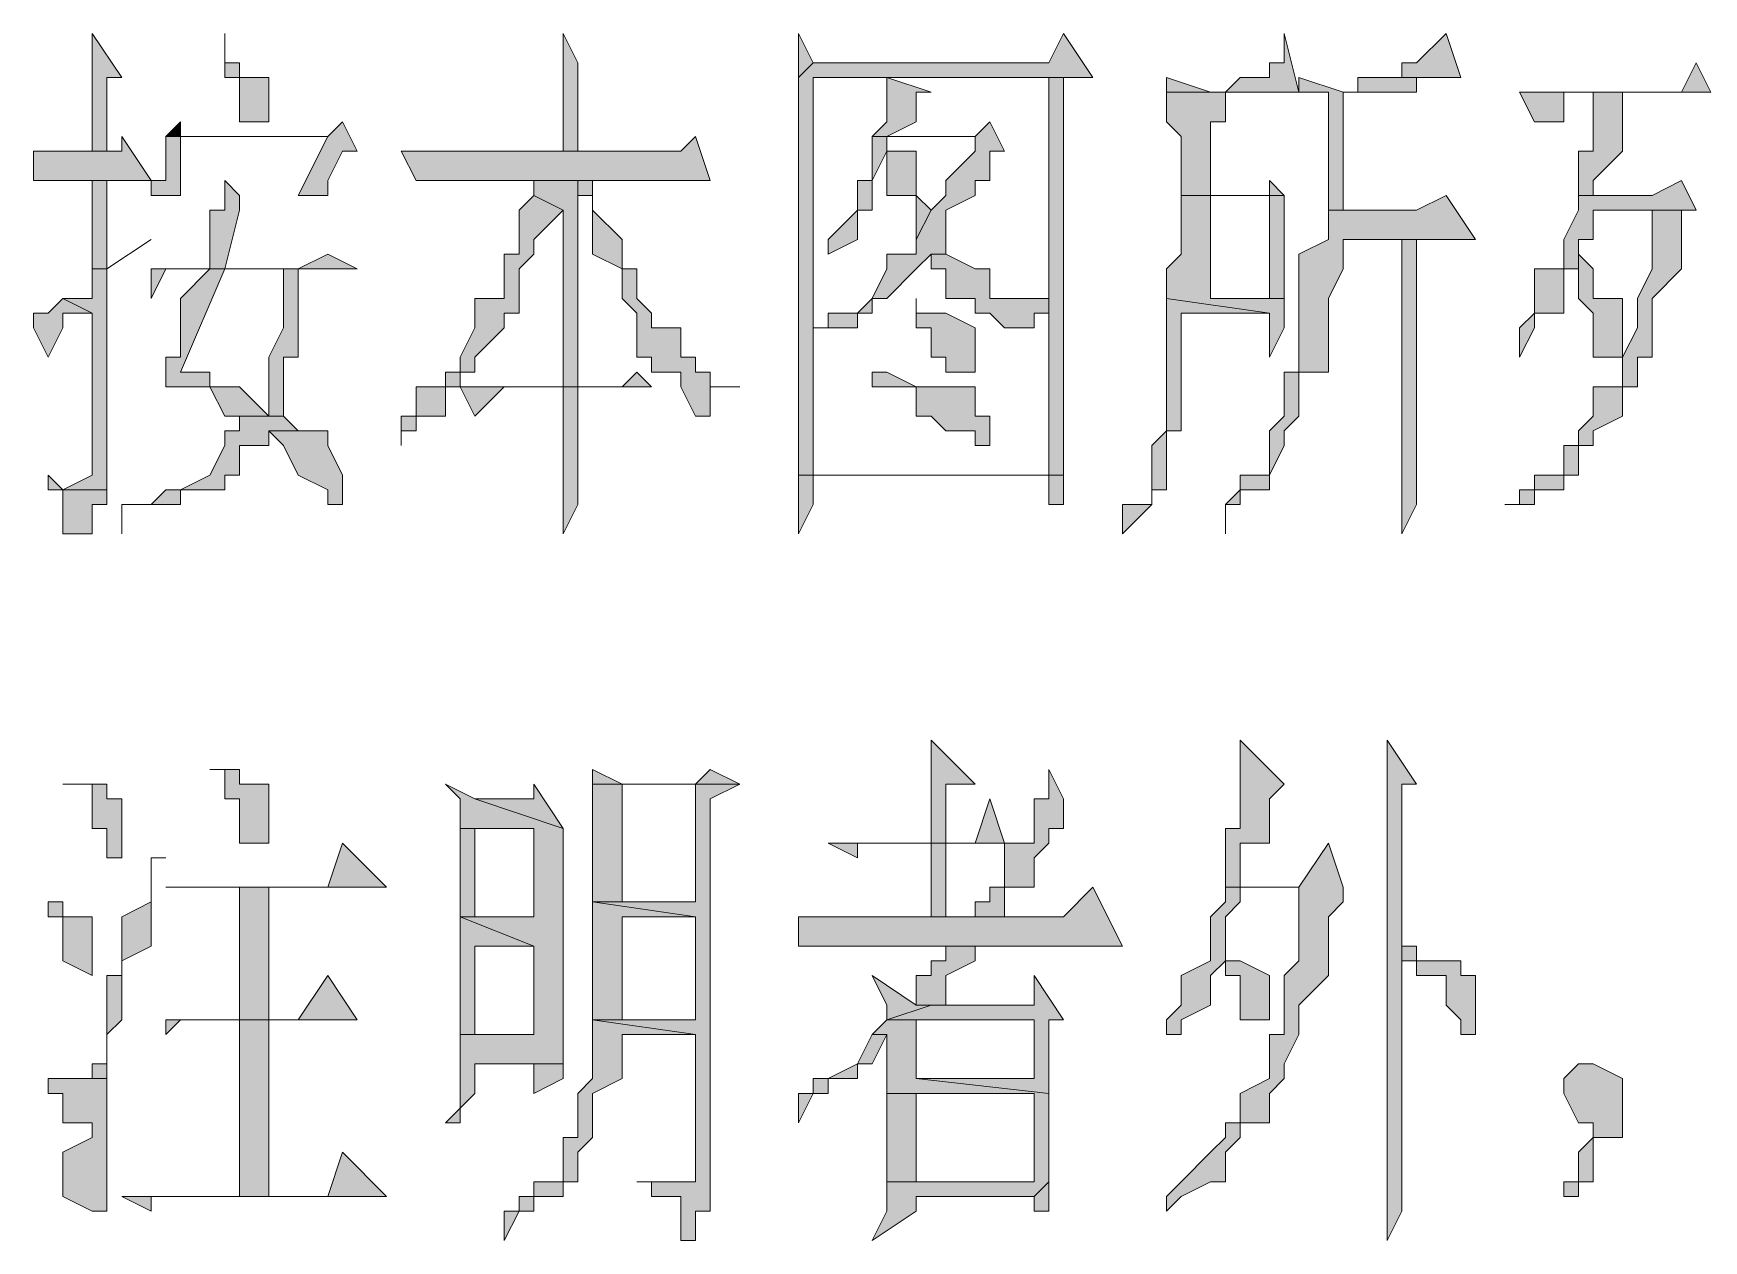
# Model space of a CAD drawing. Header units: millimetres. Extents: x 20 to 821, y 1 to 1134.
# Drawn here: x 587.52 to 607.95, y 607.1 to 621.86 of the extents above; entities that cross this region are included whole.
import ezdxf

# ---------------------------------------------------------------- set-up
doc = ezdxf.new("R2010")
doc.units = ezdxf.units.MM
doc.layers.add('1', color=7, linetype='Continuous')

msp = doc.modelspace()

# ---------------------------------------------------------------- hatches: boundary and pattern name
h = msp.add_hatch(color=0)
h.dxf.hatch_style = 2
h.paths.add_polyline_path([(588.24, 621.861732), (588.24, 620.421732), (588.42, 620.421732), (588.42, 621.321732), (588.6, 621.321732)])
h = msp.add_hatch(color=0)
h.dxf.hatch_style = 2
h.paths.add_polyline_path([(589.86, 621.861732), (589.86, 621.321732), (590.04, 621.321732), (590.04, 620.781732), (590.4, 620.781732), (590.4, 621.321732), (590.04, 621.321732), (590.04, 621.501732), (589.86, 621.501732)])
h = msp.add_hatch(color=0)
h.dxf.hatch_style = 2
h.paths.add_polyline_path([(594, 621.861732), (594, 620.421732), (594.18, 620.421732), (594.18, 621.501732)])
h = msp.add_hatch(color=0)
h.dxf.hatch_style = 2
h.paths.add_polyline_path([(596.88, 621.861732), (596.88, 621.321732), (597.06, 621.501732)])
h = msp.add_hatch(color=0)
h.dxf.hatch_style = 2
h.paths.add_polyline_path([(600.12, 621.861732), (599.94, 621.501732), (597.06, 621.501732), (596.88, 621.321732), (596.88, 616.461732), (597.06, 616.461732), (597.06, 618.261732), (597.24, 618.261732), (597.06, 618.261732), (597.06, 621.321732), (600.48, 621.321732)])
h = msp.add_hatch(color=0)
h.dxf.hatch_style = 2
h.paths.add_polyline_path([(602.82, 621.861732), (602.82, 621.501732), (602.64, 621.501732), (602.64, 621.321732), (602.28, 621.321732), (602.1, 621.141732), (601.38, 621.141732), (601.38, 620.781732), (601.56, 620.601732), (601.56, 619.881732), (601.92, 619.881732), (601.92, 620.781732), (602.1, 620.781732), (602.1, 621.141732), (602.28, 621.141732), (603, 621.141732)])
h = msp.add_hatch(color=0)
h.dxf.hatch_style = 2
h.paths.add_polyline_path([(604.8, 621.861732), (604.44, 621.501732), (604.26, 621.501732), (604.26, 621.321732), (604.08, 621.321732), (604.98, 621.321732)])
h = msp.add_hatch(color=0)
h.dxf.hatch_style = 2
h.paths.add_polyline_path([(607.86, 621.501732), (607.68, 621.141732), (605.7, 621.141732), (605.88, 620.781732), (606.24, 620.781732), (606.24, 621.141732), (608.04, 621.141732)])
h = msp.add_hatch(color=0)
h.dxf.hatch_style = 2
h.paths.add_polyline_path([(600.48, 621.321732), (599.94, 621.321732), (599.94, 616.461732), (596.88, 616.461732), (596.88, 616.281732), (596.88, 615.741732), (597.06, 616.101732), (597.06, 616.461732), (599.94, 616.461732), (600.12, 616.461732), (600.12, 616.821732), (600.12, 621.321732)])
h = msp.add_hatch(color=0)
h.dxf.hatch_style = 2
h.paths.add_polyline_path([(597.96, 621.321732), (597.96, 620.781732), (597.78, 620.601732), (597.96, 620.601732), (598.32, 620.781732), (598.32, 621.141732), (598.5, 621.141732)])
h = msp.add_hatch(color=0)
h.dxf.hatch_style = 2
h.paths.add_polyline_path([(601.38, 621.321732), (601.38, 621.141732), (601.92, 621.141732)])
h = msp.add_hatch(color=0)
h.dxf.hatch_style = 2
h.paths.add_polyline_path([(603, 621.321732), (603, 621.141732), (603.36, 621.141732), (603.36, 619.701732), (603.54, 619.701732), (603.54, 621.141732), (603.72, 621.141732), (603.54, 621.141732)])
h = msp.add_hatch(color=0)
h.dxf.hatch_style = 2
h.paths.add_polyline_path([(604.08, 621.321732), (603.72, 621.321732), (603.72, 621.141732), (603.54, 621.141732), (603.72, 621.141732), (604.44, 621.141732), (604.44, 621.321732), (604.98, 621.321732)])
h = msp.add_hatch(color=0)
h.dxf.hatch_style = 2
h.paths.add_polyline_path([(606.96, 621.141732), (606.6, 621.141732), (606.6, 620.781732), (606.6, 620.421732), (606.42, 620.421732), (606.42, 619.881732), (606.6, 619.881732), (606.6, 620.061732), (606.96, 620.421732)])
h = msp.add_hatch(color=0)
h.dxf.hatch_style = 2
h.paths.add_polyline_path([(591.3, 620.781732), (591.12, 620.601732), (589.14, 620.601732), (591.12, 620.601732), (590.76, 619.881732), (591.12, 619.881732), (591.12, 620.061732), (591.3, 620.421732), (591.48, 620.421732)])
h = msp.add_hatch(color=0)
h.dxf.hatch_style = 2
h.paths.add_polyline_path([(589.32, 620.781732), (589.14, 620.601732), (589.32, 620.601732)])
h = msp.add_hatch(color=0)
h.dxf.hatch_style = 2
h.paths.add_polyline_path([(599.22, 620.781732), (599.04, 620.601732), (597.78, 620.601732), (599.04, 620.601732), (599.04, 620.421732), (598.68, 620.061732), (598.68, 619.881732), (598.5, 619.701732), (598.32, 619.341732), (598.32, 619.161732), (597.96, 619.161732), (597.96, 618.981732), (597.78, 618.621732), (597.6, 618.441732), (597.24, 618.441732), (597.24, 618.261732), (597.06, 618.261732), (597.24, 618.261732), (597.6, 618.261732), (597.6, 618.441732), (597.78, 618.441732), (597.78, 618.621732), (597.96, 618.621732), (598.32, 618.981732), (598.5, 619.161732), (598.68, 619.161732), (598.68, 619.341732), (598.68, 619.701732), (599.04, 619.881732), (599.04, 620.061732), (599.22, 620.061732), (599.22, 620.421732), (599.4, 620.421732)])
h = msp.add_hatch(color=0)
h.dxf.hatch_style = 2
h.paths.add_polyline_path([(588.6, 620.601732), (588.6, 620.421732), (588.42, 620.421732), (587.52, 620.421732), (587.52, 620.061732), (588.96, 620.061732)])
h = msp.add_hatch(color=0)
h.dxf.hatch_style = 2
h.paths.add_polyline_path([(589.14, 620.601732), (589.14, 620.061732), (588.96, 620.061732), (588.96, 619.881732), (589.14, 619.881732), (589.32, 619.881732), (589.32, 620.061732), (589.32, 620.601732), (591.12, 620.601732)])
h = msp.add_hatch(color=0)
h.dxf.hatch_style = 2
h.paths.add_polyline_path([(595.62, 620.601732), (595.44, 620.421732), (592.02, 620.421732), (592.2, 620.061732), (595.8, 620.061732)])
h = msp.add_hatch(color=0)
h.dxf.hatch_style = 2
h.paths.add_polyline_path([(597.78, 620.601732), (597.78, 620.061732), (597.6, 620.061732), (597.6, 619.701732), (597.24, 619.341732), (597.24, 619.161732), (597.6, 619.341732), (597.6, 619.701732), (597.78, 619.701732), (597.78, 620.061732), (597.96, 620.421732), (597.96, 620.601732), (599.04, 620.601732)])
h = msp.add_hatch(color=0)
h.dxf.hatch_style = 2
h.paths.add_polyline_path([(597.96, 620.421732), (597.96, 619.881732), (598.32, 619.881732), (598.32, 619.341732), (598.5, 619.701732), (598.32, 619.881732), (598.32, 620.421732)])
h = msp.add_hatch(color=0)
h.dxf.hatch_style = 2
h.paths.add_polyline_path([(588.24, 618.981732), (588.42, 618.981732), (588.42, 620.061732), (588.24, 620.061732)])
h = msp.add_hatch(color=0)
h.dxf.hatch_style = 2
h.paths.add_polyline_path([(589.86, 620.061732), (589.86, 619.701732), (589.68, 619.701732), (589.68, 618.981732), (589.86, 618.981732), (590.04, 619.701732), (590.04, 619.881732)])
h = msp.add_hatch(color=0)
h.dxf.hatch_style = 2
h.paths.add_polyline_path([(594.18, 620.061732), (593.64, 620.061732), (593.64, 619.881732), (594, 619.701732), (594, 617.541732), (594.18, 617.541732)])
h = msp.add_hatch(color=0)
h.dxf.hatch_style = 2
h.paths.add_polyline_path([(594.36, 620.061732), (594.18, 620.061732), (594.18, 619.881732), (594.36, 619.881732), (594.36, 619.701732), (594.36, 619.161732), (594.72, 618.981732), (594.72, 618.621732), (594.9, 618.441732), (594.9, 617.901732), (595.08, 617.901732), (595.08, 617.721732), (595.44, 617.721732), (595.44, 617.541732), (595.62, 617.181732), (595.8, 617.181732), (595.8, 617.541732), (596.16, 617.541732), (595.8, 617.541732), (595.8, 617.721732), (595.62, 617.721732), (595.62, 617.901732), (595.44, 617.901732), (595.44, 618.261732), (595.08, 618.261732), (595.08, 618.441732), (594.9, 618.621732), (594.9, 618.981732), (594.72, 618.981732), (594.72, 619.341732), (594.36, 619.701732)])
h = msp.add_hatch(color=0)
h.dxf.hatch_style = 2
h.paths.add_polyline_path([(602.64, 620.061732), (602.64, 619.881732), (601.92, 619.881732), (601.56, 619.881732), (601.56, 619.701732), (601.56, 619.161732), (601.38, 618.981732), (601.38, 618.621732), (602.64, 618.441732), (602.64, 617.901732), (602.82, 618.261732), (602.82, 618.621732), (601.92, 618.621732), (601.92, 619.881732), (602.64, 619.881732), (602.82, 619.881732)])
h = msp.add_hatch(color=0)
h.dxf.hatch_style = 2
h.paths.add_polyline_path([(607.68, 620.061732), (607.32, 619.881732), (606.42, 619.881732), (606.42, 619.701732), (606.24, 619.341732), (606.24, 618.981732), (605.88, 618.981732), (605.88, 618.441732), (605.7, 618.261732), (605.7, 617.901732), (605.88, 618.261732), (605.88, 618.441732), (606.24, 618.441732), (606.24, 618.981732), (606.42, 618.981732), (606.42, 619.341732), (606.6, 619.341732), (606.6, 619.701732), (607.32, 619.701732), (607.86, 619.701732)])
h = msp.add_hatch(color=0)
h.dxf.hatch_style = 2
h.paths.add_polyline_path([(593.64, 619.881732), (593.46, 619.701732), (593.46, 619.161732), (593.28, 619.161732), (593.28, 618.621732), (592.92, 618.621732), (592.92, 618.261732), (592.74, 617.901732), (592.74, 617.721732), (592.56, 617.721732), (592.56, 617.541732), (592.2, 617.541732), (592.2, 617.181732), (592.02, 617.181732), (592.02, 617.001732), (592.02, 616.821732), (592.02, 617.001732), (592.2, 617.001732), (592.2, 617.181732), (592.56, 617.181732), (592.56, 617.541732), (592.74, 617.541732), (592.74, 617.721732), (592.92, 617.721732), (592.92, 617.901732), (593.28, 618.261732), (593.28, 618.441732), (593.46, 618.441732), (593.46, 618.981732), (593.64, 619.161732), (593.64, 619.341732), (594, 619.701732)])
h = msp.add_hatch(color=0)
h.dxf.hatch_style = 2
h.paths.add_polyline_path([(602.82, 619.881732), (602.64, 619.881732), (602.64, 618.621732), (601.92, 618.621732), (602.82, 618.621732)])
h = msp.add_hatch(color=0)
h.dxf.hatch_style = 2
h.paths.add_polyline_path([(604.8, 619.881732), (604.44, 619.701732), (603.36, 619.701732), (603.36, 619.341732), (603, 619.161732), (603, 617.721732), (602.82, 617.721732), (602.82, 617.181732), (602.64, 617.001732), (602.64, 616.821732), (602.64, 616.461732), (602.28, 616.461732), (602.28, 616.281732), (602.1, 616.101732), (602.1, 615.741732), (602.1, 616.101732), (602.28, 616.101732), (602.28, 616.281732), (602.64, 616.281732), (602.64, 616.461732), (602.82, 616.821732), (602.82, 617.001732), (603, 617.181732), (603, 617.721732), (603.36, 617.721732), (603.36, 618.621732), (603.54, 618.981732), (603.54, 619.341732), (604.26, 619.341732), (605.16, 619.341732)])
h = msp.add_hatch(color=0)
h.dxf.hatch_style = 2
h.paths.add_polyline_path([(607.86, 619.701732), (607.32, 619.701732), (607.32, 619.341732), (607.32, 618.981732), (607.14, 618.621732), (607.14, 618.261732), (606.96, 617.901732), (606.96, 617.541732), (606.6, 617.541732), (606.6, 617.181732), (606.42, 617.001732), (606.42, 616.821732), (606.24, 616.821732), (606.24, 616.461732), (605.88, 616.461732), (605.88, 616.281732), (605.7, 616.281732), (605.7, 616.101732), (605.52, 616.101732), (605.7, 616.101732), (605.88, 616.101732), (605.88, 616.281732), (606.24, 616.281732), (606.24, 616.461732), (606.42, 616.461732), (606.42, 616.821732), (606.6, 616.821732), (606.6, 617.001732), (606.96, 617.181732), (606.96, 617.541732), (607.14, 617.541732), (607.14, 617.901732), (607.32, 617.901732), (607.32, 618.621732), (607.68, 618.981732), (607.68, 619.701732)])
h = msp.add_hatch(color=0)
h.dxf.hatch_style = 2
h.paths.add_polyline_path([(588.96, 619.341732), (588.42, 618.981732), (588.24, 618.981732), (588.24, 618.621732), (587.88, 618.621732), (588.24, 618.441732), (588.24, 616.461732), (587.88, 616.281732), (588.42, 616.281732), (588.42, 616.461732), (588.42, 618.981732)])
h = msp.add_hatch(color=0)
h.dxf.hatch_style = 2
h.paths.add_polyline_path([(604.44, 619.341732), (604.26, 619.341732), (604.26, 617.181732), (604.26, 615.741732), (604.44, 616.101732)])
h = msp.add_hatch(color=0)
h.dxf.hatch_style = 2
h.paths.add_polyline_path([(591.12, 619.161732), (590.76, 618.981732), (588.96, 618.981732), (588.96, 618.621732), (589.14, 618.981732), (591.48, 618.981732)])
h = msp.add_hatch(color=0)
h.dxf.hatch_style = 2
h.paths.add_polyline_path([(598.68, 619.161732), (598.5, 619.161732), (598.5, 618.981732), (598.68, 618.981732), (598.68, 618.621732), (599.04, 618.621732), (599.04, 618.441732), (599.22, 618.441732), (599.4, 618.261732), (599.76, 618.261732), (599.76, 618.441732), (599.94, 618.441732), (599.94, 618.621732), (599.4, 618.621732), (599.22, 618.621732), (599.22, 618.981732), (599.04, 618.981732)])
h = msp.add_hatch(color=0)
h.dxf.hatch_style = 2
h.paths.add_polyline_path([(606.42, 619.161732), (606.42, 618.621732), (606.6, 618.441732), (606.6, 617.901732), (606.96, 617.901732), (606.96, 618.621732), (606.6, 618.621732), (606.6, 618.981732)])
h = msp.add_hatch(color=0)
h.dxf.hatch_style = 2
h.paths.add_polyline_path([(590.76, 618.981732), (590.58, 618.981732), (590.58, 618.621732), (590.58, 618.261732), (590.4, 617.901732), (590.4, 617.181732), (589.86, 617.181732), (590.04, 617.181732), (590.04, 617.001732), (589.86, 617.001732), (589.86, 616.821732), (589.68, 616.461732), (589.32, 616.281732), (589.14, 616.281732), (588.96, 616.101732), (588.6, 616.101732), (588.6, 615.741732), (588.6, 616.101732), (588.96, 616.101732), (589.32, 616.101732), (589.32, 616.281732), (589.86, 616.281732), (589.86, 616.461732), (590.04, 616.461732), (590.04, 616.821732), (590.4, 616.821732), (590.4, 617.001732), (590.76, 617.001732), (590.58, 617.181732), (590.4, 617.181732), (590.58, 617.181732), (590.58, 617.901732), (590.76, 617.901732)])
h = msp.add_hatch(color=0)
h.dxf.hatch_style = 2
h.paths.add_polyline_path([(589.86, 618.981732), (589.68, 618.981732), (589.32, 618.621732), (589.32, 617.901732), (589.14, 617.901732), (589.14, 617.541732), (589.32, 617.541732), (589.68, 617.541732), (589.86, 617.181732), (590.4, 617.181732), (590.04, 617.541732), (589.86, 617.541732), (589.68, 617.541732), (589.68, 617.721732), (589.32, 617.721732)])
h = msp.add_hatch(color=0)
h.dxf.hatch_style = 2
h.paths.add_polyline_path([(587.88, 618.621732), (587.7, 618.441732), (587.52, 618.441732), (587.52, 618.261732), (587.7, 617.901732), (587.88, 618.261732), (587.88, 618.441732), (588.24, 618.441732)])
h = msp.add_hatch(color=0)
h.dxf.hatch_style = 2
h.paths.add_polyline_path([(598.32, 618.621732), (598.32, 618.261732), (598.5, 618.261732), (598.5, 617.901732), (598.68, 617.901732), (598.68, 617.721732), (599.04, 617.721732), (599.04, 618.261732), (598.68, 618.441732), (598.32, 618.441732)])
h = msp.add_hatch(color=0)
h.dxf.hatch_style = 2
h.paths.add_polyline_path([(601.38, 618.621732), (601.38, 617.001732), (601.2, 616.821732), (601.2, 616.101732), (600.84, 616.101732), (600.84, 615.741732), (601.2, 616.101732), (601.2, 616.281732), (601.38, 616.281732), (601.38, 616.461732), (601.38, 617.001732), (601.56, 617.001732), (601.56, 618.441732), (602.64, 618.441732)])
h = msp.add_hatch(color=0)
h.dxf.hatch_style = 2
h.paths.add_polyline_path([(594.9, 617.721732), (594.72, 617.541732), (592.74, 617.541732), (592.92, 617.181732), (593.28, 617.541732), (595.08, 617.541732)])
h = msp.add_hatch(color=0)
h.dxf.hatch_style = 2
h.paths.add_polyline_path([(597.78, 617.721732), (597.78, 617.541732), (597.96, 617.541732), (598.32, 617.541732), (598.32, 617.181732), (598.5, 617.181732), (598.68, 617.001732), (599.04, 617.001732), (599.04, 616.821732), (599.22, 616.821732), (599.22, 617.001732), (599.22, 617.181732), (599.04, 617.181732), (599.04, 617.541732), (598.68, 617.541732), (598.32, 617.541732), (597.96, 617.721732)])
h = msp.add_hatch(color=0)
h.dxf.hatch_style = 2
h.paths.add_polyline_path([(594.18, 617.541732), (594, 617.541732), (594, 617.181732), (594, 615.741732), (594.18, 616.101732)])
h = msp.add_hatch(color=0)
h.dxf.hatch_style = 2
h.paths.add_polyline_path([(590.76, 617.001732), (590.4, 617.001732), (590.58, 616.821732), (590.76, 616.461732), (591.12, 616.281732), (591.12, 616.101732), (591.3, 616.101732), (591.3, 616.461732), (591.12, 616.821732), (591.12, 617.001732)])
h = msp.add_hatch(color=0)
h.dxf.hatch_style = 2
h.paths.add_polyline_path([(587.7, 616.461732), (587.7, 616.281732), (587.88, 616.281732), (587.88, 615.741732), (588.24, 615.741732), (588.24, 616.101732), (588.42, 616.101732), (588.42, 616.281732), (587.88, 616.281732)])
h = msp.add_hatch(color=0)
h.dxf.hatch_style = 2
h.paths.add_polyline_path([(600.12, 616.461732), (599.94, 616.461732), (599.94, 616.101732), (600.12, 616.101732), (600.12, 616.281732)])
h = msp.add_hatch(color=0)
h.dxf.hatch_style = 2
h.paths.add_polyline_path([(598.5, 613.221732), (598.5, 611.961732), (598.68, 611.961732), (598.68, 612.681732), (599.04, 612.681732)])
h = msp.add_hatch(color=0)
h.dxf.hatch_style = 2
h.paths.add_polyline_path([(602.28, 613.221732), (602.28, 612.141732), (602.1, 612.141732), (602.1, 611.421732), (602.28, 611.421732), (602.28, 611.961732), (602.64, 611.961732), (602.64, 612.501732), (602.82, 612.681732)])
h = msp.add_hatch(color=0)
h.dxf.hatch_style = 2
h.paths.add_polyline_path([(604.08, 613.221732), (604.08, 607.101732), (604.26, 607.461732), (604.26, 608.361732), (604.26, 610.701732), (604.44, 610.701732), (604.26, 610.701732), (604.26, 612.681732), (604.44, 612.681732)])
h = msp.add_hatch(color=0)
h.dxf.hatch_style = 2
h.paths.add_polyline_path([(589.68, 612.861732), (589.86, 612.861732), (589.86, 612.681732), (589.86, 612.501732), (590.04, 612.501732), (590.04, 611.961732), (590.4, 611.961732), (590.4, 612.681732), (590.04, 612.681732), (590.04, 612.861732), (589.86, 612.861732)])
h = msp.add_hatch(color=0)
h.dxf.hatch_style = 2
h.paths.add_polyline_path([(594.36, 612.861732), (594.36, 612.681732), (594.72, 612.681732)])
h = msp.add_hatch(color=0)
h.dxf.hatch_style = 2
h.paths.add_polyline_path([(595.8, 612.861732), (595.62, 612.681732), (594.36, 612.681732), (594.36, 612.501732), (594.36, 611.241732), (594.72, 611.241732), (594.72, 612.681732), (595.62, 612.681732), (596.16, 612.681732)])
h = msp.add_hatch(color=0)
h.dxf.hatch_style = 2
h.paths.add_polyline_path([(599.94, 612.861732), (599.94, 612.501732), (599.76, 612.501732), (599.76, 611.961732), (599.4, 611.961732), (599.4, 611.421732), (599.22, 611.421732), (599.22, 611.241732), (599.04, 611.241732), (599.04, 611.061732), (598.68, 611.061732), (598.5, 611.061732), (599.22, 611.061732), (599.4, 611.061732), (599.4, 611.241732), (599.4, 611.421732), (599.76, 611.421732), (599.76, 611.781732), (599.94, 611.961732), (599.94, 612.141732), (600.12, 612.141732), (600.12, 612.501732)])
h = msp.add_hatch(color=0)
h.dxf.hatch_style = 2
h.paths.add_polyline_path([(588.24, 612.681732), (587.88, 612.681732), (588.24, 612.681732), (588.24, 612.141732), (588.42, 612.141732), (588.42, 611.781732), (588.6, 611.781732), (588.6, 612.501732), (588.42, 612.501732), (588.42, 612.681732)])
h = msp.add_hatch(color=0)
h.dxf.hatch_style = 2
h.paths.add_polyline_path([(592.56, 612.681732), (592.74, 612.501732), (592.74, 612.141732), (593.64, 612.141732), (593.64, 611.061732), (592.92, 611.061732), (592.74, 611.061732), (593.64, 610.701732), (593.64, 609.621732), (592.92, 609.621732), (592.74, 609.621732), (592.74, 609.261732), (592.74, 608.541732), (592.56, 608.541732), (592.92, 608.901732), (592.92, 609.261732), (593.64, 609.261732), (594, 609.261732), (594, 609.621732), (594, 609.981732), (594, 612.141732), (592.92, 612.501732)])
h = msp.add_hatch(color=0)
h.dxf.hatch_style = 2
h.paths.add_polyline_path([(593.64, 612.681732), (593.64, 612.501732), (592.92, 612.501732), (594, 612.141732)])
h = msp.add_hatch(color=0)
h.dxf.hatch_style = 2
h.paths.add_polyline_path([(596.16, 612.681732), (595.62, 612.681732), (595.62, 611.241732), (594.36, 611.241732), (595.62, 611.061732), (595.62, 609.801732), (594.72, 609.801732), (594.36, 609.801732), (595.62, 609.621732), (595.62, 607.821732), (595.44, 607.821732), (594.9, 607.821732), (595.08, 607.821732), (595.08, 607.641732), (595.44, 607.641732), (595.44, 607.101732), (595.62, 607.101732), (595.62, 607.461732), (595.8, 607.461732), (595.8, 607.641732), (595.8, 612.501732)])
h = msp.add_hatch(color=0)
h.dxf.hatch_style = 2
h.paths.add_polyline_path([(599.22, 612.501732), (599.04, 611.961732), (597.24, 611.961732), (597.6, 611.781732), (597.6, 611.961732), (597.78, 611.961732), (599.4, 611.961732)])
h = msp.add_hatch(color=0)
h.dxf.hatch_style = 2
h.paths.add_polyline_path([(592.74, 612.141732), (592.74, 611.061732), (592.92, 611.061732), (592.92, 612.141732), (593.64, 612.141732)])
h = msp.add_hatch(color=0)
h.dxf.hatch_style = 2
h.paths.add_polyline_path([(591.3, 611.961732), (591.12, 611.421732), (589.14, 611.421732), (589.32, 611.421732), (591.84, 611.421732)])
h = msp.add_hatch(color=0)
h.dxf.hatch_style = 2
h.paths.add_polyline_path([(598.5, 611.061732), (598.68, 611.061732), (598.68, 611.961732), (598.5, 611.961732)])
h = msp.add_hatch(color=0)
h.dxf.hatch_style = 2
h.paths.add_polyline_path([(603.36, 611.961732), (603, 611.421732), (602.1, 611.421732), (603, 611.421732), (603, 610.521732), (602.82, 610.341732), (602.82, 609.621732), (602.64, 609.621732), (602.64, 609.081732), (602.28, 608.901732), (602.28, 608.541732), (602.1, 608.541732), (602.1, 608.361732), (601.92, 608.181732), (601.56, 607.821732), (601.38, 607.641732), (601.38, 607.461732), (601.56, 607.641732), (601.92, 607.821732), (602.1, 607.821732), (602.1, 608.181732), (602.28, 608.361732), (602.28, 608.541732), (602.64, 608.541732), (602.64, 608.901732), (602.82, 609.081732), (602.82, 609.261732), (603, 609.621732), (603, 609.981732), (603.36, 610.341732), (603.36, 611.061732), (603.54, 611.241732), (603.54, 611.421732)])
h = msp.add_hatch(color=0)
h.dxf.hatch_style = 2
h.paths.add_polyline_path([(588.96, 611.781732), (588.96, 611.241732), (588.6, 611.061732), (588.6, 610.341732), (588.42, 610.341732), (588.42, 609.261732), (588.24, 609.261732), (588.24, 609.081732), (587.88, 609.081732), (588.42, 609.081732), (588.42, 609.621732), (588.6, 609.801732), (588.6, 610.521732), (588.96, 610.701732), (588.96, 611.781732), (589.14, 611.781732)])
h = msp.add_hatch(color=0)
h.dxf.hatch_style = 2
h.paths.add_polyline_path([(590.04, 609.801732), (590.4, 609.801732), (590.4, 611.421732), (590.04, 611.421732)])
h = msp.add_hatch(color=0)
h.dxf.hatch_style = 2
h.paths.add_polyline_path([(600.48, 611.421732), (600.12, 611.061732), (596.88, 611.061732), (596.88, 610.701732), (600.84, 610.701732)])
h = msp.add_hatch(color=0)
h.dxf.hatch_style = 2
h.paths.add_polyline_path([(602.1, 611.421732), (602.1, 611.241732), (601.92, 611.061732), (601.92, 610.521732), (601.56, 610.341732), (601.56, 609.981732), (601.38, 609.801732), (601.38, 609.621732), (601.56, 609.621732), (601.56, 609.801732), (601.92, 609.981732), (601.92, 610.341732), (602.1, 610.521732), (602.1, 611.061732), (602.28, 611.241732), (602.28, 611.421732), (603, 611.421732)])
h = msp.add_hatch(color=0)
h.dxf.hatch_style = 2
h.paths.add_polyline_path([(587.7, 611.241732), (587.7, 611.061732), (587.88, 611.061732), (587.88, 610.521732), (588.24, 610.341732), (588.24, 611.061732), (587.88, 611.061732), (587.88, 611.241732)])
h = msp.add_hatch(color=0)
h.dxf.hatch_style = 2
h.paths.add_polyline_path([(592.74, 611.061732), (592.74, 609.621732), (592.92, 609.621732), (592.92, 610.701732), (593.64, 610.701732)])
h = msp.add_hatch(color=0)
h.dxf.hatch_style = 2
h.paths.add_polyline_path([(594.36, 611.241732), (594.36, 609.801732), (594.72, 609.801732), (594.72, 611.061732), (595.62, 611.061732)])
h = msp.add_hatch(color=0)
h.dxf.hatch_style = 2
h.paths.add_polyline_path([(599.22, 610.701732), (598.68, 610.701732), (598.68, 610.521732), (598.5, 610.521732), (598.5, 610.341732), (598.32, 610.341732), (598.32, 609.981732), (598.68, 609.981732), (598.68, 610.341732), (599.04, 610.521732), (599.04, 610.701732)])
h = msp.add_hatch(color=0)
h.dxf.hatch_style = 2
h.paths.add_polyline_path([(604.44, 610.701732), (604.26, 610.701732), (604.26, 610.521732), (604.44, 610.521732), (604.44, 610.341732), (604.8, 610.341732), (604.8, 609.981732), (604.98, 609.801732), (604.98, 609.621732), (605.16, 609.621732), (605.16, 610.341732), (604.98, 610.341732), (604.98, 610.521732), (604.44, 610.521732)])
h = msp.add_hatch(color=0)
h.dxf.hatch_style = 2
h.paths.add_polyline_path([(602.1, 610.521732), (602.1, 610.341732), (602.28, 610.341732), (602.28, 609.801732), (602.64, 609.801732), (602.64, 610.341732), (602.28, 610.521732)])
h = msp.add_hatch(color=0)
h.dxf.hatch_style = 2
h.paths.add_polyline_path([(591.12, 610.341732), (590.76, 609.801732), (589.14, 609.801732), (589.14, 609.621732), (589.32, 609.801732), (591.48, 609.801732)])
h = msp.add_hatch(color=0)
h.dxf.hatch_style = 2
h.paths.add_polyline_path([(597.78, 610.341732), (597.96, 609.981732), (597.96, 609.801732), (598.5, 609.981732), (598.32, 609.981732)])
h = msp.add_hatch(color=0)
h.dxf.hatch_style = 2
h.paths.add_polyline_path([(599.76, 610.341732), (599.76, 609.981732), (598.5, 609.981732), (597.96, 609.801732), (599.76, 609.801732), (599.76, 609.081732), (598.32, 609.081732), (599.94, 608.901732), (599.94, 609.801732), (600.12, 609.801732)])
h = msp.add_hatch(color=0)
h.dxf.hatch_style = 2
h.paths.add_polyline_path([(590.04, 607.641732), (590.4, 607.641732), (590.4, 609.801732), (590.04, 609.801732)])
h = msp.add_hatch(color=0)
h.dxf.hatch_style = 2
h.paths.add_polyline_path([(594.36, 609.801732), (594.36, 609.081732), (594.18, 608.901732), (594.18, 608.361732), (594, 608.361732), (594, 607.821732), (593.64, 607.821732), (593.64, 607.641732), (593.46, 607.641732), (593.46, 607.461732), (593.28, 607.461732), (593.28, 607.101732), (593.46, 607.461732), (593.64, 607.461732), (593.64, 607.641732), (594, 607.641732), (594, 607.821732), (594.18, 607.821732), (594.18, 608.181732), (594.36, 608.361732), (594.36, 608.901732), (594.72, 609.081732), (594.72, 609.621732), (595.62, 609.621732)])
h = msp.add_hatch(color=0)
h.dxf.hatch_style = 2
h.paths.add_polyline_path([(597.96, 609.801732), (597.78, 609.621732), (597.96, 609.621732), (597.96, 609.261732), (597.96, 608.901732), (599.76, 608.901732), (599.76, 607.821732), (598.32, 607.821732), (597.96, 607.821732), (597.96, 607.641732), (597.96, 607.461732), (597.78, 607.101732), (598.32, 607.461732), (598.32, 607.641732), (599.76, 607.641732), (599.94, 607.821732), (599.94, 608.181732), (599.94, 608.901732), (598.32, 609.081732), (598.32, 609.801732), (599.76, 609.801732)])
h = msp.add_hatch(color=0)
h.dxf.hatch_style = 2
h.paths.add_polyline_path([(597.78, 609.621732), (597.6, 609.261732), (597.24, 609.081732), (597.06, 609.081732), (597.06, 608.901732), (596.88, 608.901732), (596.88, 608.541732), (597.06, 608.901732), (597.24, 608.901732), (597.24, 609.081732), (597.6, 609.081732), (597.6, 609.261732), (597.78, 609.261732), (597.96, 609.621732)])
h = msp.add_hatch(color=0)
h.dxf.hatch_style = 2
h.paths.add_polyline_path([(594, 609.261732), (593.64, 609.261732), (593.64, 608.901732), (594, 609.081732)])
h = msp.add_hatch(color=0)
h.dxf.hatch_style = 2
h.paths.add_polyline_path([(606.42, 609.261732), (606.24, 609.081732), (606.24, 608.901732), (606.42, 608.541732), (606.6, 608.541732), (606.6, 608.361732), (606.42, 608.181732), (606.42, 607.821732), (606.24, 607.821732), (606.24, 607.641732), (606.42, 607.641732), (606.42, 607.821732), (606.6, 607.821732), (606.6, 608.361732), (606.96, 608.361732), (606.96, 609.081732), (606.6, 609.261732)])
h = msp.add_hatch(color=0)
h.dxf.hatch_style = 2
h.paths.add_polyline_path([(587.7, 609.081732), (587.7, 608.901732), (587.88, 608.901732), (587.88, 608.541732), (588.24, 608.541732), (588.24, 608.361732), (587.88, 608.181732), (587.88, 607.641732), (588.24, 607.461732), (588.42, 607.461732), (588.42, 607.641732), (588.42, 607.821732), (588.42, 608.181732), (588.42, 609.081732), (587.88, 609.081732)])
h = msp.add_hatch(color=0)
h.dxf.hatch_style = 2
h.paths.add_polyline_path([(597.96, 608.901732), (597.96, 607.821732), (598.32, 607.821732), (598.32, 608.901732), (599.76, 608.901732)])
h = msp.add_hatch(color=0)
h.dxf.hatch_style = 2
h.paths.add_polyline_path([(591.3, 608.181732), (591.12, 607.641732), (588.6, 607.641732), (588.96, 607.461732), (588.96, 607.641732), (589.14, 607.641732), (591.84, 607.641732)])
h = msp.add_hatch(color=0)
h.dxf.hatch_style = 2
h.paths.add_polyline_path([(594.9, 607.821732), (595.44, 607.821732), (595.08, 607.821732)])
h = msp.add_hatch(color=0)
h.dxf.hatch_style = 2
h.paths.add_polyline_path([(599.94, 607.821732), (599.76, 607.641732), (599.76, 607.461732), (599.94, 607.461732)])

# ---------------------------------------------------------------- linework, layer by layer
at = {"layer": '1', "color": 0, "lineweight": 5}
for points in [[(588.24, 621.861732), (588.24, 620.421732), (588.42, 620.421732), (588.42, 621.321732), (588.6, 621.321732), (588.24, 621.861732)], [(589.86, 621.861732), (589.86, 621.321732), (590.04, 621.321732), (590.04, 620.781732), (590.4, 620.781732), (590.4, 621.321732), (590.04, 621.321732), (590.04, 621.501732), (589.86, 621.501732), (589.86, 621.861732)], [(594, 621.861732), (594, 620.421732), (594.18, 620.421732), (594.18, 621.501732), (594, 621.861732)], [(596.88, 621.861732), (596.88, 621.321732), (597.06, 621.501732), (596.88, 621.861732)], [(600.12, 621.861732), (599.94, 621.501732), (597.06, 621.501732), (596.88, 621.321732), (596.88, 616.461732), (597.06, 616.461732), (597.06, 618.261732), (597.24, 618.261732), (597.06, 618.261732), (597.06, 621.321732), (600.48, 621.321732), (600.12, 621.861732)], [(602.82, 621.861732), (602.82, 621.501732), (602.64, 621.501732), (602.64, 621.321732), (602.28, 621.321732), (602.1, 621.141732), (601.38, 621.141732), (601.38, 620.781732), (601.56, 620.601732), (601.56, 619.881732), (601.92, 619.881732), (601.92, 620.781732), (602.1, 620.781732), (602.1, 621.141732), (602.28, 621.141732), (603, 621.141732), (602.82, 621.861732)], [(604.8, 621.861732), (604.44, 621.501732), (604.26, 621.501732), (604.26, 621.321732), (604.08, 621.321732), (604.98, 621.321732), (604.8, 621.861732)], [(607.86, 621.501732), (607.68, 621.141732), (605.7, 621.141732), (605.88, 620.781732), (606.24, 620.781732), (606.24, 621.141732), (608.04, 621.141732), (607.86, 621.501732)], [(600.48, 621.321732), (599.94, 621.321732), (599.94, 616.461732), (596.88, 616.461732), (596.88, 616.281732), (596.88, 615.741732), (597.06, 616.101732), (597.06, 616.461732), (599.94, 616.461732), (600.12, 616.461732), (600.12, 616.821732), (600.12, 621.321732), (600.48, 621.321732)], [(597.96, 621.321732), (597.96, 620.781732), (597.78, 620.601732), (597.96, 620.601732), (598.32, 620.781732), (598.32, 621.141732), (598.5, 621.141732), (597.96, 621.321732)], [(601.38, 621.321732), (601.38, 621.141732), (601.92, 621.141732), (601.38, 621.321732)], [(603, 621.321732), (603, 621.141732), (603.36, 621.141732), (603.36, 619.701732), (603.54, 619.701732), (603.54, 621.141732), (603.72, 621.141732), (603.54, 621.141732), (603, 621.321732)], [(604.08, 621.321732), (603.72, 621.321732), (603.72, 621.141732), (603.54, 621.141732), (603.72, 621.141732), (604.44, 621.141732), (604.44, 621.321732), (604.98, 621.321732), (604.08, 621.321732)], [(606.96, 621.141732), (606.6, 621.141732), (606.6, 620.781732), (606.6, 620.421732), (606.42, 620.421732), (606.42, 619.881732), (606.6, 619.881732), (606.6, 620.061732), (606.96, 620.421732), (606.96, 621.141732)], [(591.3, 620.781732), (591.12, 620.601732), (589.14, 620.601732), (591.12, 620.601732), (590.76, 619.881732), (591.12, 619.881732), (591.12, 620.061732), (591.3, 620.421732), (591.48, 620.421732), (591.3, 620.781732)], [(589.32, 620.781732), (589.14, 620.601732), (589.32, 620.601732), (589.32, 620.781732)], [(599.22, 620.781732), (599.04, 620.601732), (597.78, 620.601732), (599.04, 620.601732), (599.04, 620.421732), (598.68, 620.061732), (598.68, 619.881732), (598.5, 619.701732), (598.32, 619.341732), (598.32, 619.161732), (597.96, 619.161732), (597.96, 618.981732), (597.78, 618.621732), (597.6, 618.441732), (597.24, 618.441732), (597.24, 618.261732), (597.06, 618.261732), (597.24, 618.261732), (597.6, 618.261732), (597.6, 618.441732), (597.78, 618.441732), (597.78, 618.621732), (597.96, 618.621732), (598.32, 618.981732), (598.5, 619.161732), (598.68, 619.161732), (598.68, 619.341732), (598.68, 619.701732), (599.04, 619.881732), (599.04, 620.061732), (599.22, 620.061732), (599.22, 620.421732), (599.4, 620.421732), (599.22, 620.781732)], [(588.6, 620.601732), (588.6, 620.421732), (588.42, 620.421732), (587.52, 620.421732), (587.52, 620.061732), (588.96, 620.061732), (588.6, 620.601732)], [(589.14, 620.601732), (589.14, 620.061732), (588.96, 620.061732), (588.96, 619.881732), (589.14, 619.881732), (589.32, 619.881732), (589.32, 620.061732), (589.32, 620.601732), (591.12, 620.601732), (589.14, 620.601732)], [(595.62, 620.601732), (595.44, 620.421732), (592.02, 620.421732), (592.2, 620.061732), (595.8, 620.061732), (595.62, 620.601732)], [(597.78, 620.601732), (597.78, 620.061732), (597.6, 620.061732), (597.6, 619.701732), (597.24, 619.341732), (597.24, 619.161732), (597.6, 619.341732), (597.6, 619.701732), (597.78, 619.701732), (597.78, 620.061732), (597.96, 620.421732), (597.96, 620.601732), (597.96, 620.601732), (599.04, 620.601732), (597.78, 620.601732)], [(597.96, 620.421732), (597.96, 619.881732), (598.32, 619.881732), (598.32, 619.341732), (598.5, 619.701732), (598.32, 619.881732), (598.32, 620.421732), (597.96, 620.421732)], [(588.24, 618.981732), (588.42, 618.981732), (588.42, 620.061732), (588.24, 620.061732), (588.24, 618.981732)], [(589.86, 620.061732), (589.86, 619.701732), (589.68, 619.701732), (589.68, 618.981732), (589.86, 618.981732), (590.04, 619.701732), (590.04, 619.881732), (589.86, 620.061732)], [(594.18, 620.061732), (593.64, 620.061732), (593.64, 619.881732), (594, 619.701732), (594, 617.541732), (594.18, 617.541732), (594.18, 620.061732)], [(594.36, 620.061732), (594.18, 620.061732), (594.18, 619.881732), (594.36, 619.881732), (594.36, 619.701732), (594.36, 619.161732), (594.72, 618.981732), (594.72, 618.621732), (594.9, 618.441732), (594.9, 617.901732), (595.08, 617.901732), (595.08, 617.721732), (595.44, 617.721732), (595.44, 617.541732), (595.62, 617.181732), (595.8, 617.181732), (595.8, 617.541732), (596.16, 617.541732), (595.8, 617.541732), (595.8, 617.721732), (595.62, 617.721732), (595.62, 617.901732), (595.44, 617.901732), (595.44, 618.261732), (595.08, 618.261732), (595.08, 618.441732), (594.9, 618.621732), (594.9, 618.981732), (594.72, 618.981732), (594.72, 619.341732), (594.36, 619.701732), (594.36, 620.061732)], [(602.64, 620.061732), (602.64, 619.881732), (601.92, 619.881732), (601.56, 619.881732), (601.56, 619.701732), (601.56, 619.161732), (601.38, 618.981732), (601.38, 618.621732), (602.64, 618.441732), (602.64, 617.901732), (602.82, 618.261732), (602.82, 618.621732), (601.92, 618.621732), (601.92, 619.881732), (602.64, 619.881732), (602.82, 619.881732), (602.64, 620.061732)], [(607.68, 620.061732), (607.32, 619.881732), (606.42, 619.881732), (606.42, 619.701732), (606.24, 619.341732), (606.24, 618.981732), (605.88, 618.981732), (605.88, 618.441732), (605.7, 618.261732), (605.7, 617.901732), (605.88, 618.261732), (605.88, 618.441732), (606.24, 618.441732), (606.24, 618.981732), (606.42, 618.981732), (606.42, 619.341732), (606.6, 619.341732), (606.6, 619.701732), (607.32, 619.701732), (607.86, 619.701732), (607.68, 620.061732)], [(593.64, 619.881732), (593.46, 619.701732), (593.46, 619.161732), (593.28, 619.161732), (593.28, 618.621732), (592.92, 618.621732), (592.92, 618.261732), (592.74, 617.901732), (592.74, 617.721732), (592.56, 617.721732), (592.56, 617.541732), (592.2, 617.541732), (592.2, 617.181732), (592.02, 617.181732), (592.02, 617.001732), (592.02, 616.821732), (592.02, 617.001732), (592.2, 617.001732), (592.2, 617.181732), (592.56, 617.181732), (592.56, 617.541732), (592.74, 617.541732), (592.74, 617.721732), (592.92, 617.721732), (592.92, 617.901732), (593.28, 618.261732), (593.28, 618.441732), (593.46, 618.441732), (593.46, 618.981732), (593.64, 619.161732), (593.64, 619.341732), (594, 619.701732), (593.64, 619.881732)], [(602.82, 619.881732), (602.64, 619.881732), (602.64, 618.621732), (601.92, 618.621732), (602.82, 618.621732), (602.82, 619.881732)], [(604.8, 619.881732), (604.44, 619.701732), (603.36, 619.701732), (603.36, 619.341732), (603, 619.161732), (603, 617.721732), (602.82, 617.721732), (602.82, 617.181732), (602.64, 617.001732), (602.64, 616.821732), (602.64, 616.821732), (602.64, 616.461732), (602.28, 616.461732), (602.28, 616.281732), (602.1, 616.101732), (602.1, 615.741732), (602.1, 616.101732), (602.28, 616.101732), (602.28, 616.281732), (602.64, 616.281732), (602.64, 616.461732), (602.82, 616.821732), (602.82, 617.001732), (603, 617.181732), (603, 617.721732), (603.36, 617.721732), (603.36, 618.621732), (603.54, 618.981732), (603.54, 619.341732), (604.26, 619.341732), (605.16, 619.341732), (604.8, 619.881732)], [(607.86, 619.701732), (607.32, 619.701732), (607.32, 619.341732), (607.32, 618.981732), (607.14, 618.621732), (607.14, 618.261732), (606.96, 617.901732), (606.96, 617.541732), (606.6, 617.541732), (606.6, 617.181732), (606.42, 617.001732), (606.42, 616.821732), (606.42, 616.821732), (606.24, 616.821732), (606.24, 616.461732), (605.88, 616.461732), (605.88, 616.281732), (605.7, 616.281732), (605.7, 616.101732), (605.52, 616.101732), (605.7, 616.101732), (605.88, 616.101732), (605.88, 616.281732), (606.24, 616.281732), (606.24, 616.461732), (606.42, 616.461732), (606.42, 616.821732), (606.6, 616.821732), (606.6, 617.001732), (606.96, 617.181732), (606.96, 617.541732), (607.14, 617.541732), (607.14, 617.901732), (607.32, 617.901732), (607.32, 618.621732), (607.68, 618.981732), (607.68, 619.701732), (607.86, 619.701732)], [(588.96, 619.341732), (588.42, 618.981732), (588.24, 618.981732), (588.24, 618.621732), (587.88, 618.621732), (588.24, 618.441732), (588.24, 616.461732), (587.88, 616.281732), (588.42, 616.281732), (588.42, 616.461732), (588.42, 618.981732), (588.96, 619.341732)], [(604.44, 619.341732), (604.26, 619.341732), (604.26, 617.181732), (604.26, 615.741732), (604.44, 616.101732), (604.44, 619.341732)], [(591.12, 619.161732), (590.76, 618.981732), (588.96, 618.981732), (588.96, 618.621732), (589.14, 618.981732), (591.48, 618.981732), (591.12, 619.161732)], [(598.68, 619.161732), (598.5, 619.161732), (598.5, 618.981732), (598.68, 618.981732), (598.68, 618.621732), (599.04, 618.621732), (599.04, 618.441732), (599.22, 618.441732), (599.4, 618.261732), (599.76, 618.261732), (599.76, 618.441732), (599.94, 618.441732), (599.94, 618.621732), (599.4, 618.621732), (599.22, 618.621732), (599.22, 618.981732), (599.04, 618.981732), (598.68, 619.161732)], [(606.42, 619.161732), (606.42, 618.621732), (606.6, 618.441732), (606.6, 617.901732), (606.96, 617.901732), (606.96, 618.621732), (606.6, 618.621732), (606.6, 618.981732), (606.42, 619.161732)], [(590.76, 618.981732), (590.58, 618.981732), (590.58, 618.621732), (590.58, 618.261732), (590.4, 617.901732), (590.4, 617.181732), (589.86, 617.181732), (590.04, 617.181732), (590.04, 617.001732), (589.86, 617.001732), (589.86, 616.821732), (589.68, 616.461732), (589.68, 616.461732), (589.32, 616.281732), (589.14, 616.281732), (588.96, 616.101732), (588.6, 616.101732), (588.6, 615.741732), (588.6, 616.101732), (588.96, 616.101732), (589.32, 616.101732), (589.32, 616.281732), (589.86, 616.281732), (589.86, 616.461732), (590.04, 616.461732), (590.04, 616.821732), (590.4, 616.821732), (590.4, 617.001732), (590.76, 617.001732), (590.58, 617.181732), (590.4, 617.181732), (590.58, 617.181732), (590.58, 617.901732), (590.76, 617.901732), (590.76, 618.981732)], [(589.86, 618.981732), (589.68, 618.981732), (589.32, 618.621732), (589.32, 617.901732), (589.14, 617.901732), (589.14, 617.541732), (589.32, 617.541732), (589.68, 617.541732), (589.86, 617.181732), (590.4, 617.181732), (590.04, 617.541732), (589.86, 617.541732), (589.68, 617.541732), (589.68, 617.721732), (589.32, 617.721732), (589.86, 618.981732)], [(587.88, 618.621732), (587.7, 618.441732), (587.52, 618.441732), (587.52, 618.261732), (587.7, 617.901732), (587.88, 618.261732), (587.88, 618.441732), (588.24, 618.441732), (587.88, 618.621732)], [(598.32, 618.621732), (598.32, 618.261732), (598.5, 618.261732), (598.5, 617.901732), (598.68, 617.901732), (598.68, 617.721732), (599.04, 617.721732), (599.04, 618.261732), (598.68, 618.441732), (598.32, 618.441732), (598.32, 618.621732)], [(601.38, 618.621732), (601.38, 617.001732), (601.2, 616.821732), (601.2, 616.101732), (600.84, 616.101732), (600.84, 615.741732), (601.2, 616.101732), (601.2, 616.281732), (601.2, 616.281732), (601.38, 616.281732), (601.38, 616.461732), (601.38, 617.001732), (601.56, 617.001732), (601.56, 618.441732), (602.64, 618.441732), (601.38, 618.621732)], [(594.9, 617.721732), (594.72, 617.541732), (592.74, 617.541732), (592.92, 617.181732), (593.28, 617.541732), (595.08, 617.541732), (594.9, 617.721732)], [(597.78, 617.721732), (597.78, 617.541732), (597.96, 617.541732), (598.32, 617.541732), (598.32, 617.181732), (598.5, 617.181732), (598.68, 617.001732), (599.04, 617.001732), (599.04, 616.821732), (599.22, 616.821732), (599.22, 617.001732), (599.22, 617.181732), (599.04, 617.181732), (599.04, 617.541732), (598.68, 617.541732), (598.68, 617.541732), (598.32, 617.541732), (597.96, 617.721732), (597.78, 617.721732)], [(594.18, 617.541732), (594, 617.541732), (594, 617.181732), (594, 615.741732), (594.18, 616.101732), (594.18, 617.541732)], [(590.76, 617.001732), (590.4, 617.001732), (590.58, 616.821732), (590.76, 616.461732), (591.12, 616.281732), (591.12, 616.101732), (591.3, 616.101732), (591.3, 616.461732), (591.12, 616.821732), (591.12, 617.001732), (590.76, 617.001732)], [(587.7, 616.461732), (587.7, 616.281732), (587.88, 616.281732), (587.88, 615.741732), (588.24, 615.741732), (588.24, 616.101732), (588.42, 616.101732), (588.42, 616.281732), (587.88, 616.281732), (587.7, 616.461732)], [(600.12, 616.461732), (599.94, 616.461732), (599.94, 616.101732), (600.12, 616.101732), (600.12, 616.281732), (600.12, 616.461732)], [(598.5, 613.221732), (598.5, 611.961732), (598.68, 611.961732), (598.68, 612.681732), (599.04, 612.681732), (598.5, 613.221732)], [(602.28, 613.221732), (602.28, 612.141732), (602.1, 612.141732), (602.1, 611.421732), (602.28, 611.421732), (602.28, 611.961732), (602.64, 611.961732), (602.64, 612.501732), (602.82, 612.681732), (602.28, 613.221732)], [(604.08, 613.221732), (604.08, 607.101732), (604.26, 607.461732), (604.26, 608.361732), (604.26, 608.361732), (604.26, 610.701732), (604.44, 610.701732), (604.26, 610.701732), (604.26, 612.681732), (604.44, 612.681732), (604.08, 613.221732)], [(589.68, 612.861732), (589.86, 612.861732), (589.86, 612.681732), (589.86, 612.501732), (590.04, 612.501732), (590.04, 611.961732), (590.4, 611.961732), (590.4, 612.681732), (590.04, 612.681732), (590.04, 612.861732), (589.86, 612.861732), (589.68, 612.861732)], [(594.36, 612.861732), (594.36, 612.681732), (594.72, 612.681732), (594.36, 612.861732)], [(595.8, 612.861732), (595.62, 612.681732), (594.36, 612.681732), (594.36, 612.501732), (594.36, 611.241732), (594.72, 611.241732), (594.72, 612.681732), (595.62, 612.681732), (596.16, 612.681732), (595.8, 612.861732)], [(599.94, 612.861732), (599.94, 612.501732), (599.76, 612.501732), (599.76, 611.961732), (599.4, 611.961732), (599.4, 611.421732), (599.22, 611.421732), (599.22, 611.241732), (599.04, 611.241732), (599.04, 611.061732), (598.68, 611.061732), (598.5, 611.061732), (599.22, 611.061732), (599.4, 611.061732), (599.4, 611.241732), (599.4, 611.421732), (599.76, 611.421732), (599.76, 611.781732), (599.94, 611.961732), (599.94, 612.141732), (600.12, 612.141732), (600.12, 612.501732), (599.94, 612.861732)], [(588.24, 612.681732), (587.88, 612.681732), (588.24, 612.681732), (588.24, 612.141732), (588.42, 612.141732), (588.42, 611.781732), (588.6, 611.781732), (588.6, 612.501732), (588.42, 612.501732), (588.42, 612.681732), (588.24, 612.681732)], [(592.56, 612.681732), (592.74, 612.501732), (592.74, 612.141732), (593.64, 612.141732), (593.64, 611.061732), (592.92, 611.061732), (592.74, 611.061732), (593.64, 610.701732), (593.64, 609.621732), (592.92, 609.621732), (592.74, 609.621732), (592.74, 609.261732), (592.74, 608.541732), (592.56, 608.541732), (592.92, 608.901732), (592.92, 609.261732), (593.64, 609.261732), (594, 609.261732), (594, 609.621732), (594, 609.981732), (594, 609.981732), (594, 612.141732), (592.92, 612.501732), (592.56, 612.681732)], [(593.64, 612.681732), (593.64, 612.501732), (592.92, 612.501732), (594, 612.141732), (593.64, 612.681732)], [(596.16, 612.681732), (595.62, 612.681732), (595.62, 611.241732), (594.36, 611.241732), (595.62, 611.061732), (595.62, 609.801732), (594.72, 609.801732), (594.36, 609.801732), (595.62, 609.621732), (595.62, 607.821732), (595.44, 607.821732), (594.9, 607.821732), (595.08, 607.821732), (595.08, 607.641732), (595.44, 607.641732), (595.44, 607.101732), (595.62, 607.101732), (595.62, 607.461732), (595.62, 607.461732), (595.8, 607.461732), (595.8, 607.641732), (595.8, 612.501732), (596.16, 612.681732)], [(599.22, 612.501732), (599.04, 611.961732), (597.24, 611.961732), (597.6, 611.781732), (597.6, 611.961732), (597.78, 611.961732), (599.4, 611.961732), (599.22, 612.501732)], [(592.74, 612.141732), (592.74, 611.061732), (592.92, 611.061732), (592.92, 612.141732), (593.64, 612.141732), (592.74, 612.141732)], [(591.3, 611.961732), (591.12, 611.421732), (589.14, 611.421732), (589.32, 611.421732), (591.84, 611.421732), (591.3, 611.961732)], [(598.5, 611.061732), (598.68, 611.061732), (598.68, 611.961732), (598.5, 611.961732), (598.5, 611.061732)], [(603.36, 611.961732), (603, 611.421732), (602.1, 611.421732), (603, 611.421732), (603, 610.521732), (602.82, 610.341732), (602.82, 609.621732), (602.64, 609.621732), (602.64, 609.081732), (602.28, 608.901732), (602.28, 608.901732), (602.28, 608.541732), (602.1, 608.541732), (602.1, 608.361732), (601.92, 608.181732), (601.56, 607.821732), (601.38, 607.641732), (601.38, 607.461732), (601.56, 607.641732), (601.92, 607.821732), (602.1, 607.821732), (602.1, 608.181732), (602.28, 608.361732), (602.28, 608.541732), (602.64, 608.541732), (602.64, 608.901732), (602.82, 609.081732), (602.82, 609.261732), (603, 609.621732), (603, 609.981732), (603.36, 610.341732), (603.36, 611.061732), (603.54, 611.241732), (603.54, 611.421732), (603.36, 611.961732)], [(588.96, 611.781732), (588.96, 611.241732), (588.6, 611.061732), (588.6, 610.341732), (588.42, 610.341732), (588.42, 609.261732), (588.24, 609.261732), (588.24, 609.081732), (587.88, 609.081732), (588.42, 609.081732), (588.42, 609.621732), (588.6, 609.801732), (588.6, 610.521732), (588.96, 610.701732), (588.96, 611.781732), (589.14, 611.781732), (588.96, 611.781732)], [(590.04, 609.801732), (590.4, 609.801732), (590.4, 611.421732), (590.04, 611.421732), (590.04, 609.801732)], [(600.48, 611.421732), (600.12, 611.061732), (596.88, 611.061732), (596.88, 610.701732), (600.84, 610.701732), (600.48, 611.421732)], [(602.1, 611.421732), (602.1, 611.241732), (601.92, 611.061732), (601.92, 610.521732), (601.56, 610.341732), (601.56, 609.981732), (601.38, 609.801732), (601.38, 609.621732), (601.56, 609.621732), (601.56, 609.801732), (601.92, 609.981732), (601.92, 610.341732), (601.92, 610.341732), (602.1, 610.521732), (602.1, 611.061732), (602.28, 611.241732), (602.28, 611.421732), (603, 611.421732), (602.1, 611.421732)], [(587.7, 611.241732), (587.7, 611.061732), (587.88, 611.061732), (587.88, 610.521732), (588.24, 610.341732), (588.24, 611.061732), (587.88, 611.061732), (587.88, 611.241732), (587.7, 611.241732)], [(592.74, 611.061732), (592.74, 609.621732), (592.92, 609.621732), (592.92, 610.701732), (593.64, 610.701732), (592.74, 611.061732)], [(594.36, 611.241732), (594.36, 609.801732), (594.72, 609.801732), (594.72, 611.061732), (595.62, 611.061732), (594.36, 611.241732)], [(599.22, 610.701732), (598.68, 610.701732), (598.68, 610.521732), (598.5, 610.521732), (598.5, 610.341732), (598.32, 610.341732), (598.32, 609.981732), (598.68, 609.981732), (598.68, 610.341732), (599.04, 610.521732), (599.04, 610.701732), (599.22, 610.701732)], [(604.44, 610.701732), (604.26, 610.701732), (604.26, 610.521732), (604.44, 610.521732), (604.44, 610.341732), (604.8, 610.341732), (604.8, 609.981732), (604.98, 609.801732), (604.98, 609.621732), (605.16, 609.621732), (605.16, 610.341732), (604.98, 610.341732), (604.98, 610.521732), (604.44, 610.521732), (604.44, 610.701732)], [(602.1, 610.521732), (602.1, 610.341732), (602.28, 610.341732), (602.28, 609.801732), (602.64, 609.801732), (602.64, 610.341732), (602.28, 610.521732), (602.1, 610.521732)], [(591.12, 610.341732), (590.76, 609.801732), (589.14, 609.801732), (589.14, 609.621732), (589.32, 609.801732), (591.48, 609.801732), (591.12, 610.341732)], [(597.78, 610.341732), (597.96, 609.981732), (597.96, 609.801732), (598.5, 609.981732), (598.32, 609.981732), (597.78, 610.341732)], [(599.76, 610.341732), (599.76, 609.981732), (598.5, 609.981732), (597.96, 609.801732), (599.76, 609.801732), (599.76, 609.081732), (598.32, 609.081732), (599.94, 608.901732), (599.94, 609.801732), (600.12, 609.801732), (599.76, 610.341732)], [(590.04, 607.641732), (590.4, 607.641732), (590.4, 609.801732), (590.04, 609.801732), (590.04, 607.641732)], [(594.36, 609.801732), (594.36, 609.081732), (594.18, 608.901732), (594.18, 608.361732), (594, 608.361732), (594, 607.821732), (593.64, 607.821732), (593.64, 607.641732), (593.46, 607.641732), (593.46, 607.461732), (593.28, 607.461732), (593.28, 607.101732), (593.46, 607.461732), (593.64, 607.461732), (593.64, 607.641732), (594, 607.641732), (594, 607.821732), (594.18, 607.821732), (594.18, 608.181732), (594.36, 608.361732), (594.36, 608.901732), (594.72, 609.081732), (594.72, 609.621732), (595.62, 609.621732), (594.36, 609.801732)], [(597.96, 609.801732), (597.78, 609.621732), (597.96, 609.621732), (597.96, 609.261732), (597.96, 608.901732), (599.76, 608.901732), (599.76, 607.821732), (598.32, 607.821732), (597.96, 607.821732), (597.96, 607.641732), (597.96, 607.461732), (597.78, 607.101732), (598.32, 607.461732), (598.32, 607.641732), (599.76, 607.641732), (599.94, 607.821732), (599.94, 608.181732), (599.94, 608.181732), (599.94, 608.901732), (598.32, 609.081732), (598.32, 609.801732), (599.76, 609.801732), (597.96, 609.801732)], [(597.78, 609.621732), (597.6, 609.261732), (597.24, 609.081732), (597.06, 609.081732), (597.06, 608.901732), (596.88, 608.901732), (596.88, 608.541732), (597.06, 608.901732), (597.24, 608.901732), (597.24, 609.081732), (597.6, 609.081732), (597.6, 609.261732), (597.78, 609.261732), (597.96, 609.621732), (597.78, 609.621732)], [(594, 609.261732), (593.64, 609.261732), (593.64, 608.901732), (594, 609.081732), (594, 609.261732)], [(606.42, 609.261732), (606.24, 609.081732), (606.24, 608.901732), (606.42, 608.541732), (606.6, 608.541732), (606.6, 608.361732), (606.42, 608.181732), (606.42, 607.821732), (606.24, 607.821732), (606.24, 607.641732), (606.42, 607.641732), (606.42, 607.641732), (606.42, 607.821732), (606.6, 607.821732), (606.6, 608.361732), (606.96, 608.361732), (606.96, 609.081732), (606.6, 609.261732), (606.42, 609.261732)], [(587.7, 609.081732), (587.7, 608.901732), (587.88, 608.901732), (587.88, 608.541732), (588.24, 608.541732), (588.24, 608.361732), (587.88, 608.181732), (587.88, 607.641732), (588.24, 607.461732), (588.42, 607.461732), (588.42, 607.641732), (588.42, 607.821732), (588.42, 608.181732), (588.42, 609.081732), (587.88, 609.081732), (587.7, 609.081732)], [(597.96, 608.901732), (597.96, 607.821732), (598.32, 607.821732), (598.32, 608.901732), (599.76, 608.901732), (597.96, 608.901732)], [(591.3, 608.181732), (591.12, 607.641732), (588.6, 607.641732), (588.96, 607.461732), (588.96, 607.641732), (589.14, 607.641732), (591.84, 607.641732), (591.3, 608.181732)], [(594.9, 607.821732), (595.44, 607.821732), (595.08, 607.821732), (594.9, 607.821732)], [(599.94, 607.821732), (599.76, 607.641732), (599.76, 607.461732), (599.94, 607.461732), (599.94, 607.821732)]]:
    msp.add_lwpolyline(points, dxfattribs=at)

doc.saveas('drawing.dxf')
